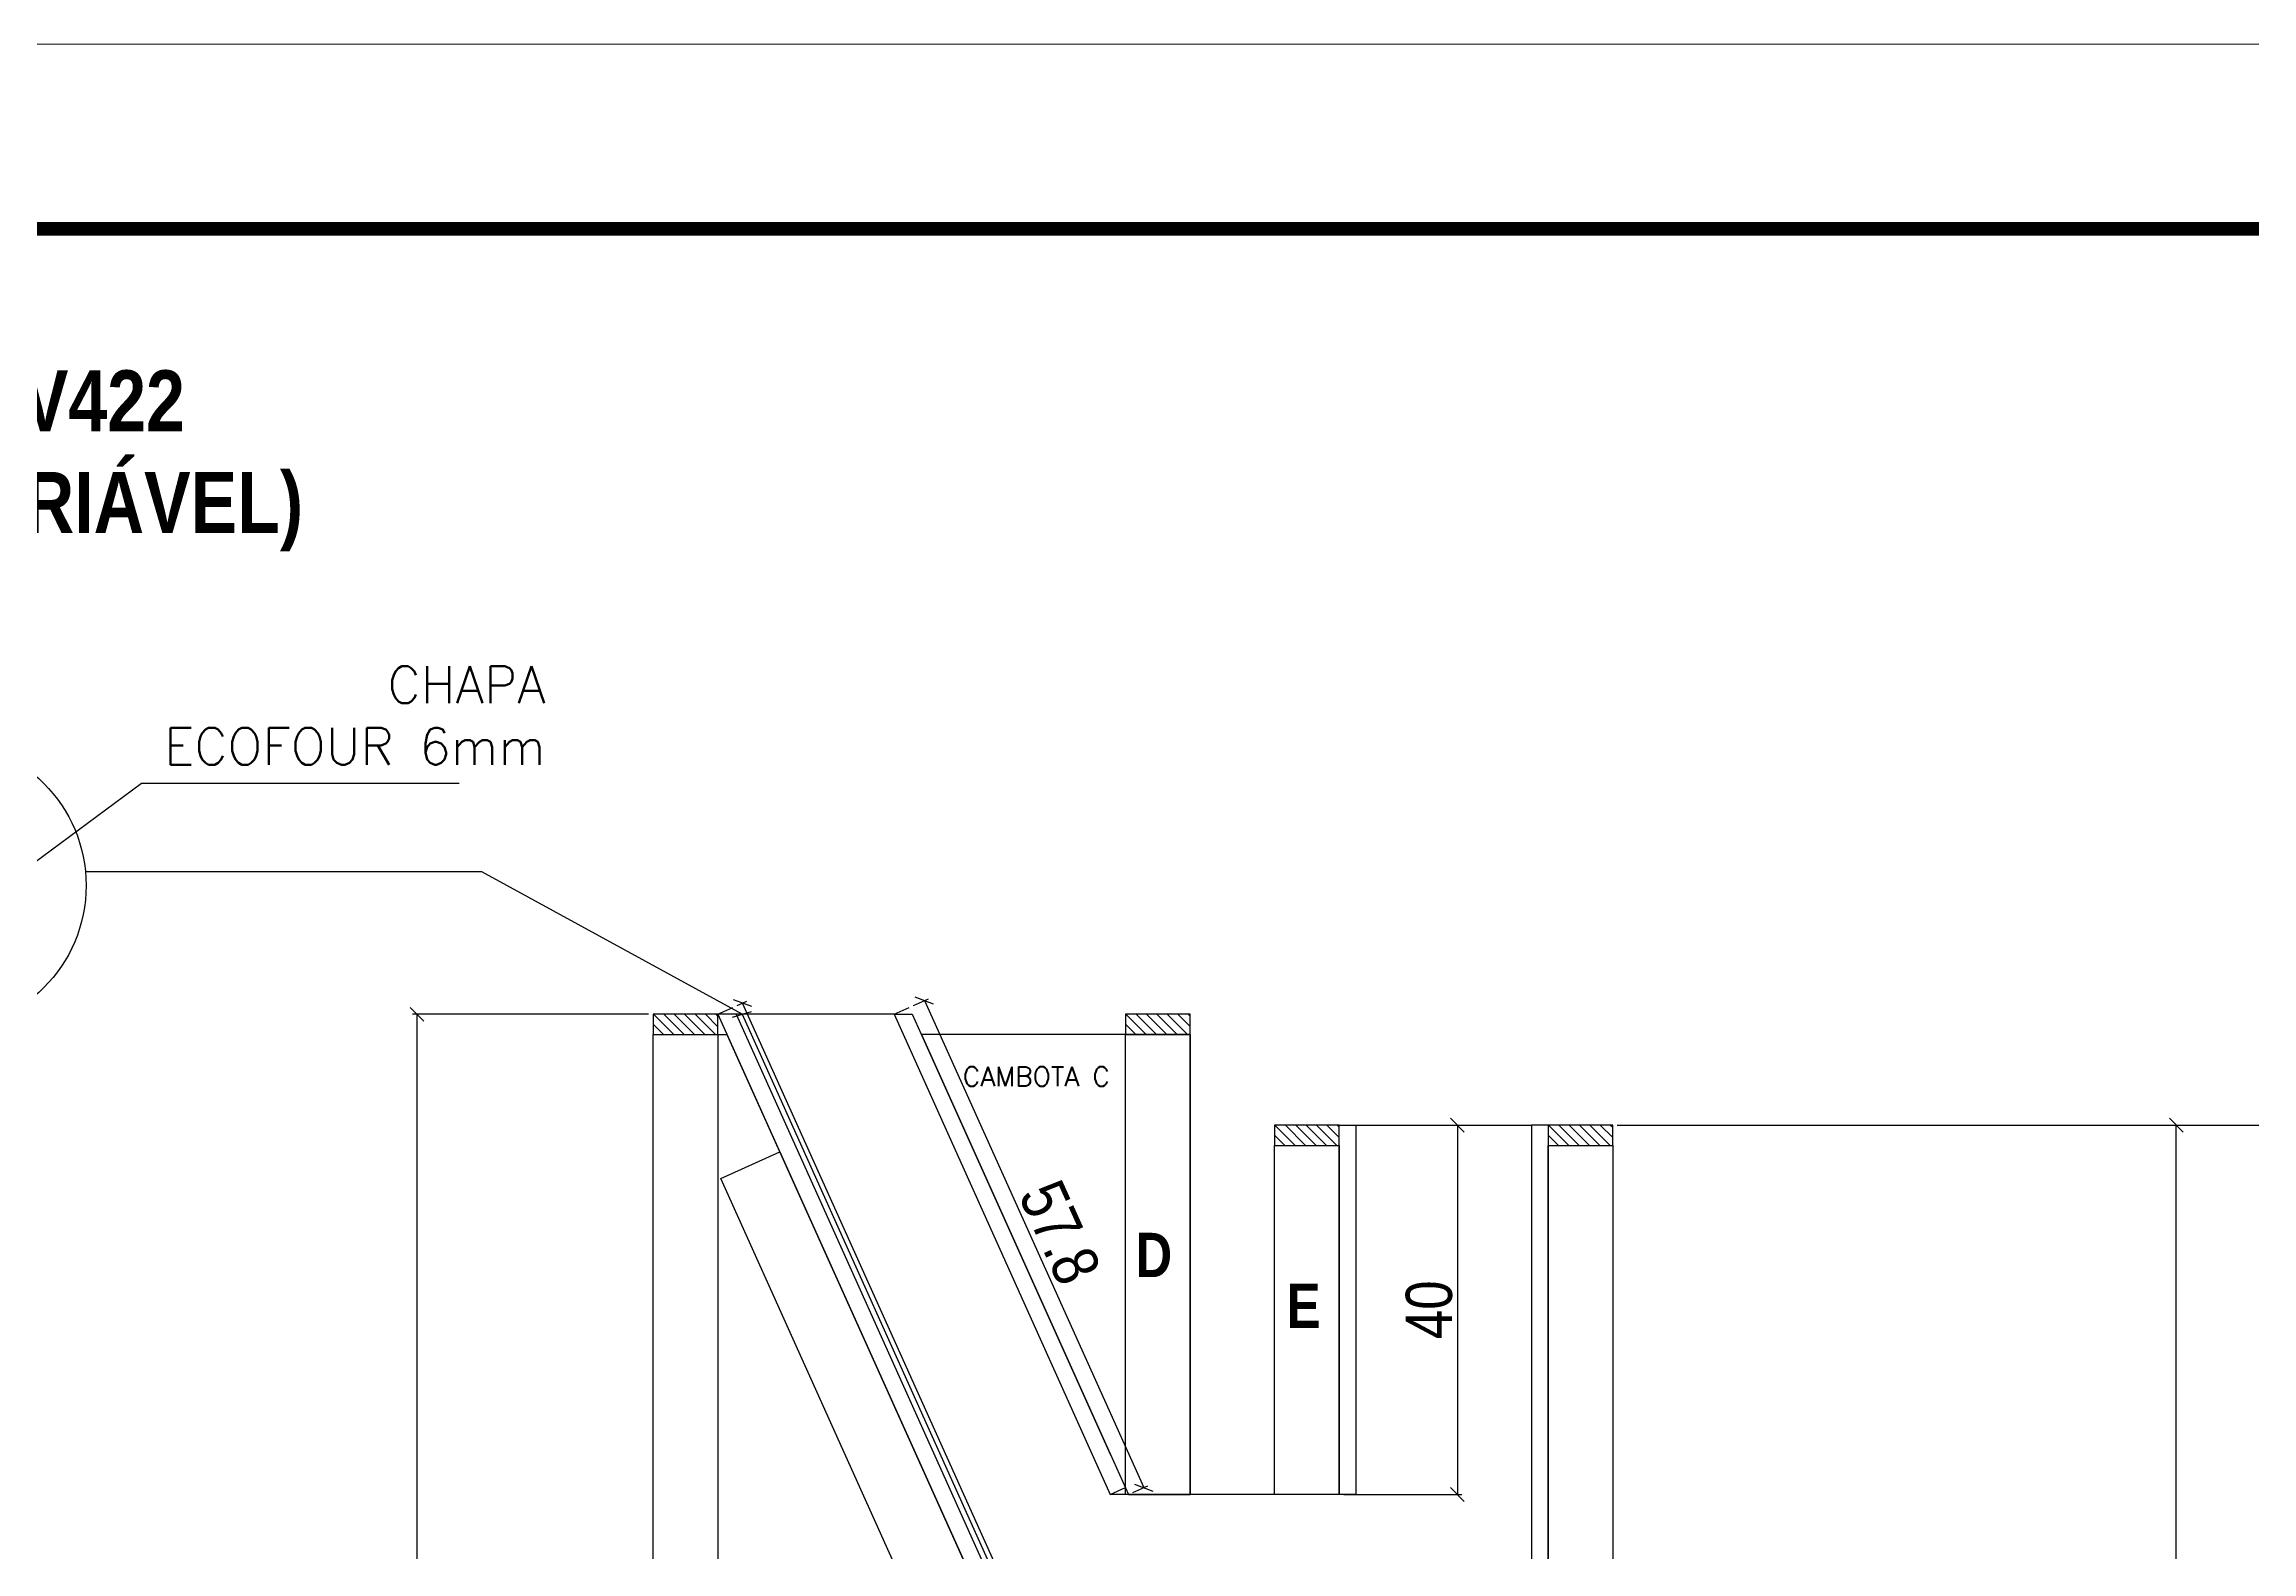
# Model space of a CAD drawing. Extents: x -3394 to 16474, y -5031 to 14397.
# Drawn here: x 4766.2 to 5244.2, y 8327.1 to 8653.7 of the extents above; entities that cross this region are included whole.
import ezdxf

# ---------------------------------------------------------------- set-up
doc = ezdxf.new("R2010")
doc.units = 0
doc.linetypes.add('DASHED', pattern=[0.75, 0.5, -0.25])
doc.layers.get('0').update_dxf_attribs({"linetype": 'CONTINUOUS'})
doc.layers.get('Defpoints').update_dxf_attribs({"linetype": 'CONTINUOUS'})
doc.layers.add('00 - FELIPE', color=2, linetype='CONTINUOUS', plot=False)
for name, color, linetype, lineweight in [('CONCRETO', 251, 'CONTINUOUS', 25), ('Folhas', 255, 'CONTINUOUS', 9), ('SARRAFO DE PRESSAO', 251, 'DASHED', 9)]:
    doc.layers.add(name, color=color, linetype=linetype, lineweight=lineweight)
for name, color, linetype in [('COTA', 241, 'CONTINUOUS'), ('detalhes', 4, 'CONTINUOUS'), ('NOMENCLATURA', 7, 'CONTINUOUS'), ('Painéis', 200, 'CONTINUOUS'), ('SARR_2.2x7', 40, 'CONTINUOUS'), ('SARR_3.5x7', 81, 'CONTINUOUS')]:
    doc.layers.add(name, color=color, linetype=linetype)
doc.styles.add('COTA TECNICA', font='techl___.ttf', dxfattribs={"height": 10})
doc.styles.add('COTA TECNICA 2X', font='techl___.ttf', dxfattribs={"height": 10})
doc.styles.add('ROMANS', font='romans.shx')
doc.styles.add('TECNICA', font='techb___.ttf', dxfattribs={"height": 10})
doc.dimstyles.new('PAINEL', dxfattribs={"dimtxt": 10, "dimasz": 3, "dimexe": 3, "dimexo": 3, "dimgap": 3, "dimtad": 1, "dimdec": 1, "dimzin": 12, "dimdsep": 46, "dimtxsty": 'COTA TECNICA', "dimblk1": 'OBLIQUE', "dimblk2": 'OBLIQUE', "dimsah": 1, "dimcen": 0.9, "dimclrd": 4, "dimclre": 4, "dimclrt": 240, "dimadec": 1, "dimazin": 3, "dimtfac": 1, "dimtdec": 1, "dimtmove": 0, "dimatfit": 3, "dimfxl": 1, "dimtolj": 1, "dimtzin": 12, "dimarcsym": 0})
doc.dimstyles.new('SECAO', dxfattribs={"dimscale": 0.333333, "dimtxt": 5, "dimasz": 9, "dimexe": 3, "dimexo": 3, "dimgap": 3, "dimtad": 1, "dimdec": 1, "dimlfac": 0.5, "dimzin": 12, "dimdsep": 46, "dimtxsty": 'COTA TECNICA 2X', "dimblk1": 'OBLIQUE', "dimblk2": 'OBLIQUE', "dimsah": 1, "dimcen": 0.9, "dimclrd": 4, "dimclre": 4, "dimclrt": 240, "dimadec": 1, "dimazin": 3, "dimtfac": 1, "dimtdec": 1, "dimtmove": 0, "dimatfit": 3, "dimfxl": 1, "dimtolj": 1, "dimtzin": 12, "dimarcsym": 0})

# ---------------------------------------------------------------- blocks, each defined once
blk = doc.blocks.new('9999999999')
at = {"layer": 'Folhas'}
blk.add_lwpolyline([(98138.98, 34190.21), (99623.98, 34190.21), (99623.98, 35240.21), (98138.98, 35240.21)], close=True, dxfattribs=at)
at = {"layer": 'Folhas', "color": 30, "const_width": 3}
blk.add_lwpolyline([(98213.98, 34230.21), (99583.98, 34230.21), (99583.98, 35200.21), (98213.98, 35200.21)], close=True, dxfattribs=at)
blk = doc.blocks.new('_Oblique')
at = {"color": 0, "linetype": 'ByBlock', "lineweight": -2}
blk.add_line((-0.5, -0.5), (0.5, 0.5), dxfattribs=at)
blk = doc.blocks.new('*D1302')
at = {"layer": 'COTA', "color": 4, "lineweight": -2, "transparency": 16777216}
for p, q in [((4897.06, 8443.55), (4845.95, 8443.55)), ((4846.95, 8443.55), (4846.95, 8039.15)), ((4897.06, 8039.15), (4845.95, 8039.15))]:
    blk.add_line(p, q, dxfattribs=at)
at = {"layer": 'Defpoints', "color": 0, "transparency": 16777216}
for p in [(4898.06, 8443.55), (4846.95, 8039.15), (4898.06, 8039.15)]:
    blk.add_point(p, dxfattribs=at)
at = {"layer": 'COTA', "color": 4, "lineweight": -2, "transparency": 16777216, "xscale": 3, "yscale": 3, "zscale": 3}
for p, rotation in [((4846.95, 8443.55), 90), ((4846.95, 8039.15), 270)]:
    blk.add_blockref('_Oblique', p, dxfattribs=dict(at, rotation=rotation))
at = {"layer": 'COTA', "color": 240, "transparency": 16777216, "insert": (4840.85, 8241.35), "char_height": 10, "attachment_point": 5, "rotation": 90, "style": 'COTA TECNICA 2X'}
blk.add_mtext('\\A1;202.2', dxfattribs=at)
blk = doc.blocks.new('*D1305')
at = {"layer": 'COTA', "color": 4, "lineweight": -2, "transparency": 16777216}
for p, q in [((5106.79, 8419.55), (5352.58, 8419.55)), ((5351.58, 8083.55), (5351.58, 8419.55)), ((5306.33, 8083.55), (5352.58, 8083.55))]:
    blk.add_line(p, q, dxfattribs=at)
at = {"layer": 'Defpoints', "color": 0, "transparency": 16777216}
for p in [(5105.79, 8419.55), (5351.58, 8419.55), (5305.33, 8083.55)]:
    blk.add_point(p, dxfattribs=at)
at = {"layer": 'COTA', "color": 4, "lineweight": -2, "transparency": 16777216, "xscale": 3, "yscale": 3, "zscale": 3}
for p, rotation in [((5351.58, 8419.55), 90), ((5351.58, 8083.55), 270)]:
    blk.add_blockref('_Oblique', p, dxfattribs=dict(at, rotation=rotation))
at = {"layer": 'COTA', "color": 240, "transparency": 16777216, "insert": (5345.45, 8251.55), "char_height": 10, "attachment_point": 5, "rotation": 90, "style": 'COTA TECNICA 2X'}
blk.add_mtext('\\A1;168', dxfattribs=at)
blk = doc.blocks.new('*D1306')
at = {"layer": 'COTA', "color": 4, "lineweight": -2, "transparency": 16777216}
for p, q in [((5047.59, 8419.55), (5073.17, 8419.55)), ((5072.17, 8419.55), (5072.17, 8339.55)), ((5047.59, 8339.55), (5073.17, 8339.55))]:
    blk.add_line(p, q, dxfattribs=at)
at = {"layer": 'Defpoints', "color": 0, "transparency": 16777216}
for p in [(5046.59, 8419.55), (5046.59, 8339.55), (5072.17, 8339.55)]:
    blk.add_point(p, dxfattribs=at)
at = {"layer": 'COTA', "color": 4, "lineweight": -2, "transparency": 16777216, "xscale": 3, "yscale": 3, "zscale": 3}
for p, rotation in [((5072.17, 8419.55), 90), ((5072.17, 8339.55), 270)]:
    blk.add_blockref('_Oblique', p, dxfattribs=dict(at, rotation=rotation))
at = {"layer": 'COTA', "color": 240, "transparency": 16777216, "insert": (5066.07, 8379.55), "char_height": 10, "attachment_point": 5, "rotation": 90, "style": 'COTA TECNICA 2X'}
blk.add_mtext('\\A1;40', dxfattribs=at)
blk = doc.blocks.new('*D1317')
at = {"layer": 'COTA', "color": 4, "lineweight": -2, "transparency": 16777216}
for p, q in [((5106.79, 8419.55), (5228.8, 8419.55)), ((5227.8, 8203.53), (5227.8, 8419.55)), ((5124.19, 8203.53), (5228.8, 8203.53))]:
    blk.add_line(p, q, dxfattribs=at)
at = {"layer": 'Defpoints', "color": 0, "transparency": 16777216}
for p in [(5105.79, 8419.55), (5227.8, 8419.55), (5123.19, 8203.53)]:
    blk.add_point(p, dxfattribs=at)
at = {"layer": 'COTA', "color": 4, "lineweight": -2, "transparency": 16777216, "xscale": 3, "yscale": 3, "zscale": 3}
for p, rotation in [((5227.8, 8419.55), 90), ((5227.8, 8203.53), 270)]:
    blk.add_blockref('_Oblique', p, dxfattribs=dict(at, rotation=rotation))
at = {"layer": 'COTA', "color": 240, "transparency": 16777216, "insert": (5221.68, 8311.54), "char_height": 10, "attachment_point": 5, "rotation": 90, "style": 'COTA TECNICA 2X'}
blk.add_mtext('\\A1;108', dxfattribs=at)
blk = doc.blocks.new('*D1663')
at = {"layer": 'COTA', "color": 4, "lineweight": -2, "transparency": 16777216}
for p, q in [((4916.25, 8445.44), (4918.35, 8446.38)), ((5088.97, 8064.8), (4917.44, 8445.97)), ((5087.78, 8064.26), (5089.88, 8065.21))]:
    blk.add_line(p, q, dxfattribs=at)
at = {"layer": 'Defpoints', "color": 0, "transparency": 16777216}
for p in [(4915.34, 8445.03), (4917.44, 8445.97), (5086.87, 8063.85)]:
    blk.add_point(p, dxfattribs=at)
at = {"layer": 'COTA', "color": 4, "lineweight": -2, "transparency": 16777216, "xscale": 3, "yscale": 3, "zscale": 3}
for p, rotation in [((4917.44, 8445.97), 114.227802703797), ((5088.97, 8064.8), 294.2278027037971)]:
    blk.add_blockref('_Oblique', p, dxfattribs=dict(at, rotation=rotation))
at = {"layer": 'COTA', "color": 240, "transparency": 16777216, "insert": (5001.59, 8273.9), "char_height": 10, "attachment_point": 5, "rotation": 294.2278, "style": 'COTA TECNICA 2X'}
blk.add_mtext('\\A1;209', dxfattribs=at)
blk = doc.blocks.new('*D1664')
at = {"layer": 'COTA', "color": 4, "lineweight": -2, "transparency": 16777216}
for p, q in [((4954.42, 8445.44), (4957.71, 8446.92)), ((4956.8, 8446.51), (5004.26, 8341.03)), ((5001.88, 8339.96), (5005.18, 8341.44))]:
    blk.add_line(p, q, dxfattribs=at)
at = {"layer": 'Defpoints', "color": 0, "transparency": 16777216}
for p in [(4953.5, 8445.03), (5000.97, 8339.55), (5004.26, 8341.03)]:
    blk.add_point(p, dxfattribs=at)
at = {"layer": 'COTA', "color": 4, "lineweight": -2, "transparency": 16777216, "xscale": 3, "yscale": 3, "zscale": 3}
for p, rotation in [((4956.8, 8446.51), 114.2277997800755), ((5004.26, 8341.03), 294.2277997800755)]:
    blk.add_blockref('_Oblique', p, dxfattribs=dict(at, rotation=rotation))
at = {"layer": 'COTA', "color": 240, "transparency": 16777216, "insert": (4986.12, 8396.29), "char_height": 10, "attachment_point": 5, "rotation": 294.2278, "style": 'COTA TECNICA 2X'}
blk.add_mtext('\\A1;57.8', dxfattribs=at)

msp = doc.modelspace()

# ---------------------------------------------------------------- hatches: boundary and pattern name
at = {"layer": 'SARR_2.2x7'}
h = msp.add_hatch(dxfattribs=at)
h.set_pattern_fill('ANSI31', color=256, scale=0.5, angle=90)
h.set_pattern_definition([(135, (37920.6826, -115073.0197), (-1.122532015, -1.122532015), [])])
h.paths.add_polyline_path([(4898.06, 8443.55), (4898.06, 8439.15), (4912.06, 8439.15), (4912.06, 8443.55)])
h = msp.add_hatch(dxfattribs=at)
h.set_pattern_fill('ANSI31', color=256, scale=0.5, angle=90)
h.set_pattern_definition([(135, (38022.9268, -115073.0197), (-1.122532015, -1.122532015), [])])
h.paths.add_polyline_path([(5000.3, 8443.55), (5000.3, 8439.15), (5014.3, 8439.15), (5014.3, 8443.55)])
h = msp.add_hatch(dxfattribs=at)
h.set_pattern_fill('ANSI31', color=256, scale=0.5, angle=90)
h.set_pattern_definition([(135, (38055.2097, -115097.0197), (-1.122532015, -1.122532015), [])])
h.paths.add_polyline_path([(5032.59, 8419.55), (5032.59, 8415.15), (5046.59, 8415.15), (5046.59, 8419.55)])
h = msp.add_hatch(dxfattribs=at)
h.set_pattern_fill('ANSI31', color=256, scale=0.5, angle=90)
h.set_pattern_definition([(135, (38114.4097, -115097.0197), (-1.122532015, -1.122532015), [])])
h.paths.add_polyline_path([(5091.79, 8419.55), (5091.79, 8415.15), (5105.79, 8415.15), (5105.79, 8419.55)])

# ---------------------------------------------------------------- linework, layer by layer
at = {"layer": '00 - FELIPE', "linetype": 'Continuous'}
for p, q in [((4912.06, 8443.55), (4915.34, 8445.03)), ((4950.22, 8443.55), (4953.5, 8445.03))]:
    msp.add_line(p, q, dxfattribs=at)
at = {"layer": 'CONCRETO', "linetype": 'Continuous'}
for p, q in [((4950.22, 8443.55), (4917.32, 8443.55)), ((4917.32, 8443.55), (5088.19, 8063.85)), ((4950.22, 8443.55), (4997.02, 8339.55)), ((5050.19, 8419.55), (5088.19, 8419.55)), ((5050.19, 8419.55), (5050.19, 8339.55)), ((5088.19, 8419.55), (5088.19, 8161.33)), ((5050.19, 8339.55), (4997.02, 8339.55))]:
    msp.add_line(p, q, dxfattribs=at)
at = {"layer": 'Painéis', "linetype": 'Continuous'}
for p, q in [((4917.32, 8443.55), (4912.06, 8443.55)), ((4912.06, 8443.55), (5082.92, 8063.85)), ((4916.01, 8443.55), (5086.87, 8063.85)), ((4917.32, 8443.55), (5088.19, 8063.85)), ((4950.22, 8443.55), (4997.02, 8339.55)), ((4950.22, 8443.55), (4954.17, 8443.55)), ((4954.17, 8443.55), (4997.02, 8348.32)), ((5014.3, 8439.15), (4956.15, 8439.15)), ((4956.15, 8439.15), (5000.97, 8339.55)), ((5014.3, 8339.55), (5014.3, 8439.15)), ((5091.79, 8419.55), (5088.19, 8419.55)), ((5088.19, 8419.55), (5088.19, 8161.33)), ((5091.79, 8419.55), (5091.79, 8203.53)), ((4997.02, 8339.55), (5000.3, 8341.03)), ((5000.97, 8339.55), (5014.3, 8339.55))]:
    msp.add_line(p, q, dxfattribs=at)
for points in [[(4898.06, 8439.15), (4914.04, 8439.15), (5082.92, 8063.85)], [(5083.39, 8062.82), (5083.39, 8062.82), (5083.39, 8043.55), (4898.06, 8043.55), (4898.06, 8439.15)]]:
    msp.add_lwpolyline(points, dxfattribs=at)
msp.add_lwpolyline([(5014.3, 8439.15), (4956.15, 8439.15), (5000.97, 8339.55), (5014.3, 8339.55)], close=True, dxfattribs=at)
at = {"layer": 'Painéis', "linetype": 'Continuous', "elevation": 0}
msp.add_lwpolyline([(5046.59, 8339.55), (5046.59, 8419.55), (5050.19, 8419.55), (5050.19, 8339.55)], close=True, dxfattribs=at)
at = {"layer": 'Painéis', "linetype": 'Continuous'}
msp.add_circle((4744.05, 8471.44), 31.28, dxfattribs=at)
at = {"layer": 'SARR_2.2x7'}
for points in [[(4912.06, 8443.55), (4898.06, 8443.55), (4898.06, 8439.15), (4912.06, 8439.15)], [(5105.79, 8419.55), (5091.79, 8419.55), (5091.79, 8415.15), (5105.79, 8415.15)]]:
    msp.add_lwpolyline(points, close=True, dxfattribs=at)
at = {"layer": 'SARR_2.2x7', "elevation": 0}
for points in [[(5014.3, 8443.55), (5000.3, 8443.55), (5000.3, 8439.15), (5014.3, 8439.15)], [(5046.59, 8419.55), (5032.59, 8419.55), (5032.59, 8415.15), (5046.59, 8415.15)]]:
    msp.add_lwpolyline(points, close=True, dxfattribs=at)
at = {"layer": 'SARR_3.5x7'}
for points in [[(4898.06, 8439.15), (4912.06, 8439.15), (4912.06, 8043.55), (4898.06, 8043.55)], [(5000.3, 8439.15), (5014.3, 8439.15), (5014.3, 8339.55), (5000.3, 8339.55)], [(4912.7, 8408.01), (4925.47, 8413.76), (5082.92, 8063.85), (5067.57, 8063.85)]]:
    msp.add_lwpolyline(points, close=True, dxfattribs=at)
at = {"layer": 'SARR_3.5x7', "elevation": 0}
for points in [[(5032.59, 8415.15), (5046.59, 8415.15), (5046.59, 8339.55), (5032.59, 8339.55)], [(5091.79, 8415.15), (5105.79, 8415.15), (5105.79, 8203.53), (5091.79, 8203.53)]]:
    msp.add_lwpolyline(points, close=True, dxfattribs=at)

# ---------------------------------------------------------------- block references
at = {"layer": 'SARRAFO DE PRESSAO', "color": 6, "linetype": 'ByBlock'}
msp.add_blockref('9999999999', (-93866.77, -26586.53), dxfattribs=at)

# ---------------------------------------------------------------- texts
at = {"color": 240, "insert": (4874.85, 8497.6), "char_height": 8, "attachment_point": 9, "style": 'ROMANS'}
msp.add_mtext('\\A1;CHAPA \\PECOFOUR 6mm', dxfattribs=at)
at = {"layer": 'detalhes', "style": 'TECNICA'}
for s, p in [('D', (5002.49, 8386.63)), ('E', (5035.21, 8375.62))]:
    msp.add_text(s, height=9.6, dxfattribs=at).set_placement(p)
at = {"layer": 'NOMENCLATURA', "insert": (4779.06, 8583.02), "char_height": 13.2, "attachment_point": 2, "style": 'TECNICA'}
msp.add_mtext_dynamic_manual_height_columns('V422\\P(VARIÁVEL)', width=13.2, gutter_width=1, heights=[0], dxfattribs=at)
at = {"layer": 'Painéis', "color": 7, "insert": (4981.03, 8430.09), "char_height": 4.2, "attachment_point": 5, "style": 'ROMANS'}
msp.add_mtext('\\A1;CAMBOTA C', dxfattribs=at)

# ---------------------------------------------------------------- dimensions: what is measured, and where the dimension line sits
at = {"layer": 'COTA'}
for base, p1, p2, picture, middle in [((4846.95, 8039.15), (4898.06, 8443.55), (4898.06, 8039.15), '*D1302', (4840.85, 8241.35)), ((5072.17, 8339.55), (5046.59, 8419.55), (5046.59, 8339.55), '*D1306', (5066.07, 8379.55)), ((5351.58, 8419.55), (5305.33, 8083.55), (5105.79, 8419.55), '*D1305', (5345.45, 8251.55)), ((5227.8, 8419.55), (5123.19, 8203.53), (5105.79, 8419.55), '*D1317', (5221.68, 8311.54))]:
    dim = msp.add_linear_dim(base=base, p1=p1, p2=p2, angle=90, dimstyle='SECAO', dxfattribs=at)
    dim.commit()
    dim.dimension.update_dxf_attribs({"geometry": picture, "text_midpoint": middle})
dim = msp.add_linear_dim(base=(4917.44, 8445.97), p1=(5086.87, 8063.85), p2=(4915.34, 8445.03), angle=114.2278, dimstyle='SECAO', dxfattribs=at)
dim.commit()
dim.dimension.update_dxf_attribs({"geometry": '*D1663', "text_midpoint": (4996, 8271.38), "dimtype": 161})
dim = msp.add_aligned_dim(p1=(4953.5, 8445.03), p2=(5000.97, 8339.55), distance=3.61, dimstyle='SECAO', dxfattribs=at)
dim.commit()
dim.dimension.update_dxf_attribs({"geometry": '*D1664', "text_midpoint": (4986.12, 8396.29)})

# ---------------------------------------------------------------- leaders
at = {"annotation_type": 0, "has_hookline": 1, "hookline_direction": 1, "horizontal_direction": (-1, 0, 0)}
msp.add_leader([(4744.77, 8462.12), (4787.3, 8493.62), (4852.07, 8493.62)], dimstyle='PAINEL', override={"dimasz": 7}, dxfattribs=at)
at = {"layer": 'Painéis', "linetype": 'Continuous'}
msp.add_leader([(4917.32, 8443.55), (4860.98, 8474.39), (4775.18, 8474.42)], dimstyle='PAINEL', override={"dimexe": 2, "dimexo": 2, "dimgap": 2, "dimtad": 0, "dimadec": 8, "dimtix": 1, "dimatfit": 2, "dimldrblk": 'Oblique'}, dxfattribs=at)

doc.saveas('drawing.dxf')
